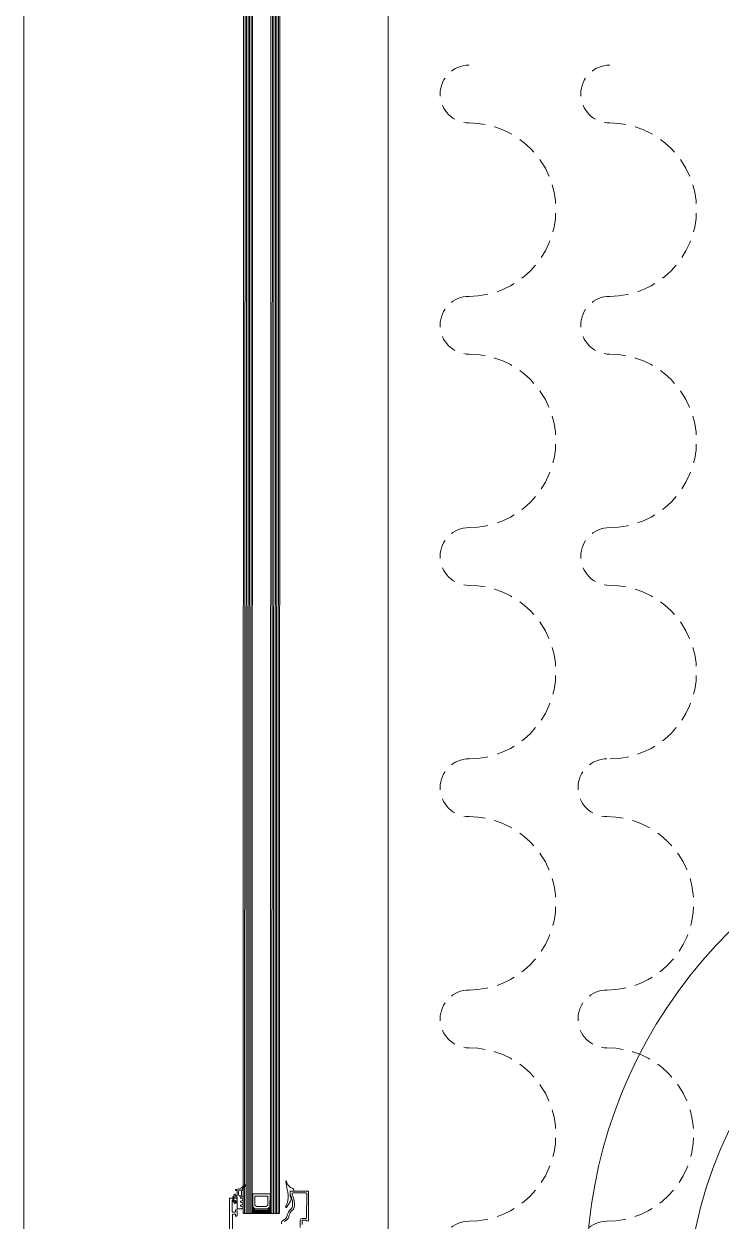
# Model space of a CAD drawing. Header units: centimetres. Extents: x 118932 to 154602, y -32682 to -23521.
# Drawn here: x 140814.1 to 140860.1, y -27785.1 to -27706.2 of the extents above; entities that cross this region are included whole.
import ezdxf

# ---------------------------------------------------------------- set-up
doc = ezdxf.new("R2010")
doc.units = ezdxf.units.CM
doc.header["$LTSCALE"] = 50
doc.header["$MEASUREMENT"] = 0
doc.linetypes.add('HIDDEN', pattern=[0.375, 0.25, -0.125])
for name, color, linetype, lineweight, true_color in [('GEN_02_TF_Mobilya', 7, 'Continuous', 5, 0x745e3d), ('GEN_02_TF_Pencere', 7, 'Continuous', 9, 0x6093ac), ('GEN_05_ML_Mermer', 7, 'Continuous', 9, 0x9d8692)]:
    doc.layers.add(name, color=color, linetype=linetype, lineweight=lineweight, true_color=true_color)

# ---------------------------------------------------------------- blocks, each defined once
blk = doc.blocks.new('P4_')
at = {"layer": 'GEN_02_TF_Pencere'}
for p, q in [((108142.74, 6101.859, 0), (108142.778, 6101.859, 0)), ((108142.778, 6101.859, 0), (108142.778, 6101.859, 0)), ((108142.808, 6101.834, 0), (108142.808, 6101.649, 0)), ((108142.838, 6101.624, 0), (108143.099, 6101.624, 0)), ((108143.148, 6101.635, 0), (108143.168, 6101.644, 0)), ((108144.238, 6100.918, 0), (108051.358, 6100.919, 0)), ((108144.288, 6100.818, 0), (108051.358, 6100.819, 0)), ((108143.836, 6101.318, 0), (108143.823, 6101.32, 0)), ((108144.238, 6100.918, 0), (108144.288, 6100.868, 0)), ((108144.288, 6100.868, 0), (108144.288, 6100.368, 0)), ((108144.288, 6100.718, 0), (108051.358, 6100.719, 0)), ((108144.288, 6100.618, 0), (108051.358, 6100.619, 0)), ((108144.288, 6100.518, 0), (108051.358, 6100.519, 0)), ((108144.288, 6100.418, 0), (108051.358, 6100.419, 0)), ((108144.288, 6100.318, 0), (108051.358, 6100.319, 0)), ((108142.988, 6099.148, 0), (108142.988, 6100.288, 0)), ((108142.988, 6100.288, 0), (108143.838, 6100.288, 0)), ((108143.138, 6099.298, 0), (108143.138, 6100.138, 0)), ((108143.138, 6100.138, 0), (108143.738, 6100.138, 0)), ((108143.738, 6100.138, 0), (108143.838, 6100.038, 0)), ((108143.838, 6100.288, 0), (108143.988, 6100.138, 0)), ((108143.838, 6100.038, 0), (108143.838, 6099.398, 0)), ((108144.288, 6100.318, 0), (108143.913, 6100.318, 0)), ((108143.913, 6100.318, 0), (108144.063, 6100.168, 0)), ((108143.928, 6100.318, 0), (108143.928, 6100.303, 0)), ((108143.968, 6100.318, 0), (108143.968, 6100.263, 0)), ((108143.988, 6100.138, 0), (108143.988, 6099.298, 0)), ((108144.008, 6100.318, 0), (108144.008, 6100.223, 0)), ((108144.048, 6100.318, 0), (108144.048, 6100.183, 0)), ((108144.063, 6100.168, 0), (108144.063, 6099.268, 0)), ((108144.088, 6100.318, 0), (108144.088, 6099.118, 0)), ((108144.128, 6100.318, 0), (108144.128, 6099.118, 0)), ((108144.168, 6100.318, 0), (108144.168, 6099.118, 0)), ((108144.208, 6100.318, 0), (108144.208, 6099.118, 0)), ((108144.288, 6100.368, 0), (108144.238, 6100.318, 0)), ((108144.248, 6100.318, 0), (108144.248, 6099.118, 0)), ((108144.288, 6099.118, 0), (108144.288, 6100.318, 0)), ((108144.288, 6100.318, 0), (108144.288, 6100.318, 0)), ((108144.288, 6100.318, 0), (108144.288, 6099.118, 0)), ((108143.738, 6099.298, 0), (108143.138, 6099.298, 0)), ((108143.838, 6099.398, 0), (108143.738, 6099.298, 0)), ((108143.988, 6099.298, 0), (108143.838, 6099.148, 0)), ((108144.063, 6099.268, 0), (108143.913, 6099.118, 0)), ((108144.008, 6099.213, 0), (108144.008, 6099.118, 0)), ((108144.048, 6099.253, 0), (108144.048, 6099.118, 0)), ((108144.288, 6099.118, 0), (108051.358, 6099.119, 0)), ((108144.288, 6099.018, 0), (108051.358, 6099.019, 0)), ((108144.288, 6098.918, 0), (108051.358, 6098.919, 0)), ((108144.288, 6098.818, 0), (108051.358, 6098.819, 0)), ((108144.288, 6098.718, 0), (108051.358, 6098.719, 0)), ((108144.288, 6098.618, 0), (108051.358, 6098.619, 0)), ((108144.238, 6098.518, 0), (108051.358, 6098.519, 0)), ((108142.411, 6098.625, 0), (108142.589, 6098.41, 0)), ((108142.674, 6098.466, 0), (108142.463, 6098.665, 0)), ((108143.087, 6098.512, 0), (108142.833, 6098.512, 0)), ((108142.853, 6098.414, 0), (108143.038, 6098.414, 0)), ((108143.838, 6099.148, 0), (108142.988, 6099.148, 0)), ((108143.22, 6098.361, 0), (108143.181, 6098.454, 0)), ((108143.181, 6098.454, 0), (108143.181, 6098.454, 0)), ((108143.353, 6098.497, 0), (108143.275, 6098.358, 0)), ((108143.484, 6098.361, 0), (108143.428, 6098.494, 0)), ((108143.617, 6098.498, 0), (108143.539, 6098.358, 0)), ((108143.748, 6098.362, 0), (108143.693, 6098.495, 0)), ((108143.859, 6098.495, 0), (108143.804, 6098.362, 0)), ((108143.913, 6099.118, 0), (108144.288, 6099.118, 0)), ((108143.928, 6099.133, 0), (108143.928, 6099.118, 0)), ((108143.967, 6098.441, 0), (108143.935, 6098.498, 0)), ((108143.968, 6099.173, 0), (108143.968, 6099.118, 0)), ((108143.978, 6098.15, 0), (108143.978, 6098.402, 0)), ((108144.238, 6099.118, 0), (108144.288, 6099.068, 0)), ((108144.288, 6098.568, 0), (108144.238, 6098.518, 0)), ((108144.288, 6099.068, 0), (108144.288, 6098.568, 0)), ((108142.753, 6098.306, 0), (108142.753, 6098.325, 0)), ((108142.773, 6098.036, 0), (108142.773, 6098.096, 0)), ((108142.803, 6098.123, 0), (108143.103, 6098.123, 0)), ((108143.039, 6098.219, 0), (108142.853, 6098.218, 0)), ((108143.04, 6097.945, 0), (108143.204, 6097.841, 0)), ((108143.103, 6098.009, 0), (108143.063, 6098.008, 0)), ((108143.103, 6098.123, 0), (108143.103, 6098.009, 0)), ((108143.138, 6098.326, 0), (108143.138, 6098.307, 0)), ((108143.138, 6098.326, 0), (108143.138, 6098.326, 0)), ((108143.183, 6097.938, 0), (108143.183, 6098.097, 0)), ((108143.192, 6098.115, 0), (108143.192, 6098.115, 0)), ((108143.204, 6097.841, 0), (108143.454, 6097.841, 0)), ((108143.213, 6098.123, 0), (108143.443, 6098.123, 0)), ((108143.443, 6097.912, 0), (108143.213, 6097.912, 0)), ((108143.454, 6097.841, 0), (108143.617, 6097.945, 0)), ((108143.473, 6098.097, 0), (108143.473, 6097.938, 0)), ((108143.553, 6098.009, 0), (108143.553, 6098.124, 0)), ((108143.553, 6098.124, 0), (108143.948, 6098.124, 0)), ((108143.593, 6098.009, 0), (108143.553, 6098.009, 0))]:
    blk.add_line(p, q, dxfattribs=at)
at = {"layer": 'GEN_02_TF_Pencere', "extrusion": (0, 0, -1), "elevation": 0}
for points in [[(-108144.788, 6102.734, 0.41421), (-108144.758, 6102.704), (-108144.738, 6102.704), (-108144.738, 6102.404), (-108145.008, 6102.404)], [(-108145.222, 6102.284), (-108144.718, 6102.284, 0.414213), (-108144.618, 6102.384), (-108144.618, 6102.654, -0.414213), (-108144.568, 6102.704), (-108142.978, 6102.704, -0.414213), (-108142.928, 6102.654), (-108142.928, 6101.794, -0.414213), (-108142.978, 6101.744), (-108143.03, 6101.744, -0.127549), (-108143.064, 6101.753, 0.13898), (-108143.658, 6101.893), (-108143.807, 6101.893, 0.215322), (-108144.047, 6101.784, -0.168624), (-108144.504, 6101.526, 0.197358), (-108144.709, 6101.395), (-108144.817, 6101.24, -0.244575)], [(-108144.964, 6101.044, 0.244575), (-108144.718, 6101.172), (-108144.61, 6101.326, -0.197358), (-108144.482, 6101.408, 0.168624), (-108143.957, 6101.705, -0.215322), (-108143.807, 6101.773), (-108143.56, 6101.773, -0.114883), (-108143.124, 6101.649, 0.126996), (-108143.027, 6101.624), (-108142.838, 6101.624, 0.414213), (-108142.808, 6101.654), (-108142.808, 6102.794, 0.414213), (-108142.838, 6102.824), (-108142.838, 6102.824), (-108144.758, 6102.824, 0.41421), (-108144.788, 6102.794)], [(-108153.258, 6097.615), (-108143.318, 6097.615, 0.414214), (-108143.288, 6097.645), (-108143.288, 6098.085, 0.414214), (-108143.318, 6098.115), (-108143.518, 6098.115, 0.414214), (-108143.588, 6098.045, 0.414214), (-108143.558, 6098.015), (-108143.478, 6098.015, -0.414214), (-108143.428, 6097.965), (-108143.428, 6097.845, -0.414214), (-108143.478, 6097.795), (-108144.148, 6097.795, -0.414214), (-108144.198, 6097.845), (-108144.198, 6097.965, -0.414214), (-108144.148, 6098.015), (-108144.068, 6098.015, 0.414214), (-108144.038, 6098.045, 0.414214), (-108144.108, 6098.115), (-108144.418, 6098.115, 0.414214), (-108144.468, 6098.065), (-108144.468, 6098.045, 0.414214), (-108144.438, 6098.015), (-108144.368, 6098.015, -0.414214), (-108144.338, 6097.985), (-108144.338, 6097.815), (-108145.758, 6097.815, -0.414214)]]:
    blk.add_lwpolyline(points, format="xyb", dxfattribs=at)
at = {"layer": 'GEN_02_TF_Pencere'}
for centre, major_axis, start_param, end_param in [((108142.013, 6101.891, 0), (-0.64, 0), 1.805526, 2.955356), ((108142.74, 6101.775, 0), (0.1, 0), 1.570967, 2.940044), ((108142.778, 6101.834, 0), (-0.03, 0), 3.141594, 4.712388), ((108142.838, 6101.649, 0), (-0.03, 0), 0.000001, 1.570795), ((108143.099, 6101.708, 0), (0.1, 0), -1.570782, -1.053513), ((108143.312, 6101.436, 0), (0.286, 0), 0.956763, 2.099792), ((108141.541, 6099.142, 0), (-3.543, 0), 3.990064, 4.134382), ((108142.172, 6101.345, 0), (-0.03, 0), -1.226961, -0.000036), ((108142.172, 6101.345, 0), (0.03, 0), 3.142037, 4.994419), ((108140.359, 6108.595, 0), (-8.856, 0), 1.777943, 1.838474), ((108143.153, 6100.183, 0), (1.549, 0), 1.378609, 1.866448), ((108143.287, 6100.733, 0), (-0.88, 0), 4.086507, 4.527649), ((108143.834, 6101.35, 0), (-0.0382, 0), 0.629084, 1.300082), ((108143.836, 6101.36, 0), (-0.05, 0), 1.57101, 3.466737)]:
    blk.add_ellipse(centre, major_axis=major_axis, ratio=0.839387, start_param=start_param, end_param=end_param, dxfattribs=at)
at = {"layer": 'GEN_02_TF_Pencere', "extrusion": (0, 0, -1)}
for centre, major_axis, start_param, end_param in [((108142.439, 6098.643, 0), (-0.0344, 0), -0.614619, 2.340265), ((108142.185, 6098.15, 0), (-0.5, 0), 2.512106, 2.949893), ((108142.709, 6098.499, 0), (-0.0509, 0), 3.745027, 5.454025), ((108142.833, 6098.423, 0), (0.1, 0), 3.745027, 4.711234), ((108142.853, 6098.326, 0), (0.1, 0), 3.140436, 4.711234), ((108143.038, 6098.326, 0), (-0.1, 0), 1.569641, 3.140438), ((108143.087, 6098.424, 0), (0.1, 0), 4.711235, 5.320589), ((108143.087, 6098.424, 0), (-0.1, 0), 2.178997, 2.788351), ((108143.39, 6098.481, 0), (-0.0413, 0), 0.458705, 2.776142), ((108143.654, 6098.482, 0), (-0.0413, 0), 0.458704, 2.776141), ((108143.898, 6098.482, 0), (0.0413, 0), 3.504733, 5.82217), ((108143.878, 6098.401, 0), (-0.1, 0), 2.680578, 3.140437), ((108138.418, 6097.506, 0), (-4.337, 0), 2.949895, 3.003759), ((108142.743, 6098.036, 0), (-0.03, 0), 3.140437, 6.105223), ((108142.853, 6098.307, 0), (-0.1, 0), 4.711232, 6.28203), ((108142.803, 6098.096, 0), (-0.03, 0), -0.001157, 1.56964), ((108143.063, 6097.973, 0), (-0.04, 0), -0.948289, 1.56964), ((108143.038, 6098.307, 0), (-0.1, 0), 3.140436, 4.711234), ((108143.213, 6098.097, 0), (0.03, 0), 3.140439, 3.925836), ((108143.213, 6097.938, 0), (-0.03, 0), 4.711233, 6.282031), ((108143.213, 6098.097, 0), (0.03, 0), 3.925836, 4.711232), ((108143.248, 6098.37, 0), (-0.03, 0), 3.628945, 5.929947), ((108143.443, 6098.097, 0), (0.03, 0), 4.711232, 6.282029), ((108143.443, 6097.938, 0), (0.03, 0), -0.001157, 1.56964), ((108143.512, 6098.37, 0), (0.03, 0), 0.487351, 2.788352), ((108143.593, 6097.974, 0), (0.04, 0), 4.711234, 7.229163), ((108143.776, 6098.371, 0), (-0.03, 0), 3.490789, 5.931679), ((108143.948, 6098.15, 0), (-0.03, 0), 3.140437, 4.711235)]:
    blk.add_ellipse(centre, major_axis=major_axis, ratio=0.881548, start_param=start_param, end_param=end_param, dxfattribs=at)
at = {"layer": 'GEN_05_ML_Mermer', "elevation": -0.003}
blk.add_lwpolyline([(108157.362, 6084.08), (108157.355, 6108.077), (107932.354, 6108.006), (107932.362, 6084.008)], close=True, dxfattribs=at)
blk = doc.blocks.new('DOGRAMA LEVEL 0 C BLOK')
at = {"rotation": 269.9818727565892}
blk.add_blockref('P4_', (-5467.348, 108554.518, 0), dxfattribs=at)
blk = doc.blocks.new('Drapery Nest - Drape-V397-TYPE F')
at = {"layer": 'GEN_02_TF_Mobilya', "linetype": 'HIDDEN'}
for points in [[(0, 95.25, -1), (0, 133.35, 1), (0, 247.65, -1), (0, 285.75, 1), (0, 400.05, -1), (0, 438.15, 1), (0, 400.05, -1), (0, 285.75, 1), (0, 247.65, -1), (0, 133.35, 1), (0, 95.25, -1), (0, -19.05, 1)], [(-1.81, -361.95, -1), (-1.81, -323.85, 1), (-1.81, -209.55, -1), (-1.81, -171.45, 1), (-1.81, -57.15, -1), (-1.81, -19.05, 1), (-1.81, -57.15, -1), (-1.81, -171.45, 1), (-1.81, -209.55, -1), (-1.81, -323.85, 1), (-1.81, -361.95, -1), (-1.81, -476.25, 1)], [(-1.81, -819.15, -1), (-1.81, -781.05, 1), (-1.81, -666.75, -1), (-1.81, -628.65, 1), (-1.81, -514.35, -1), (-1.81, -476.25, 1), (-1.81, -514.35, -1), (-1.81, -628.65, 1), (-1.81, -666.75, -1), (-1.81, -781.05, 1), (-1.81, -819.15, -1), (-1.81, -933.45, 1)]]:
    blk.add_lwpolyline(points, format="xyb", close=True, dxfattribs=at)
blk = doc.blocks.new('Drapery Nest - Drape-V396-TYPE F')
at = {"layer": 'GEN_02_TF_Mobilya', "linetype": 'HIDDEN'}
for points in [[(0, 95.25, -1), (0, 133.35, 1), (0, 247.65, -1), (0, 285.75, 1), (0, 400.05, -1), (0, 438.15, 1), (0, 400.05, -1), (0, 285.75, 1), (0, 247.65, -1), (0, 133.35, 1), (0, 95.25, -1), (0, -19.05, 1)], [(0, -361.95, -1), (0, -323.85, 1), (0, -209.55, -1), (0, -171.45, 1), (0, -57.15, -1), (0, -19.05, 1), (0, -57.15, -1), (0, -171.45, 1), (0, -209.55, -1), (0, -323.85, 1), (0, -361.95, -1), (0, -476.25, 1)], [(0, -819.15, -1), (0, -781.05, 1), (0, -666.75, -1), (0, -628.65, 1), (0, -514.35, -1), (0, -476.25, 1), (0, -514.35, -1), (0, -628.65, 1), (0, -666.75, -1), (0, -781.05, 1), (0, -819.15, -1), (0, -933.45, 1)]]:
    blk.add_lwpolyline(points, format="xyb", close=True, dxfattribs=at)
blk = doc.blocks.new('UP-450_Chair')
at = {"layer": 'GEN_02_TF_Mobilya'}
for centre, radius, start, end in [((0, -73), 279.4, 180, 0), ((0, -111.86), 317.29, 196.12879, 343.87121)]:
    blk.add_arc(centre, radius, start, end, dxfattribs=at)
blk = doc.blocks.new('PPBamako_Cblok_Tefris')
at = {"xscale": 0.1000000000000004, "yscale": 0.1000000000000004, "zscale": 0.1000000000000004}
for name, p in [('Drapery Nest - Drape-V396-TYPE F', (-631.899, -261.864, 0.003)), ('Drapery Nest - Drape-V397-TYPE F', (-622.632, -261.864, 0.003))]:
    blk.add_blockref(name, p, dxfattribs=at)
at = {"xscale": 0.09999999999999966, "yscale": 0.09999999999999966, "zscale": 0.09999999999999966, "rotation": 226.9776773896949}
blk.add_blockref('UP-450_Chair', (-584.257, -305.36, 0.003), dxfattribs=at)

msp = doc.modelspace()

# ---------------------------------------------------------------- block references
msp.add_blockref('DOGRAMA LEVEL 0 C BLOK', (140231.612, -28192.901))

# ---------------------------------------------------------------- next in the draw order: block references
msp.add_blockref('PPBamako_Cblok_Tefris', (141475.354, -27490.859, -0.003))

doc.saveas('drawing.dxf')
